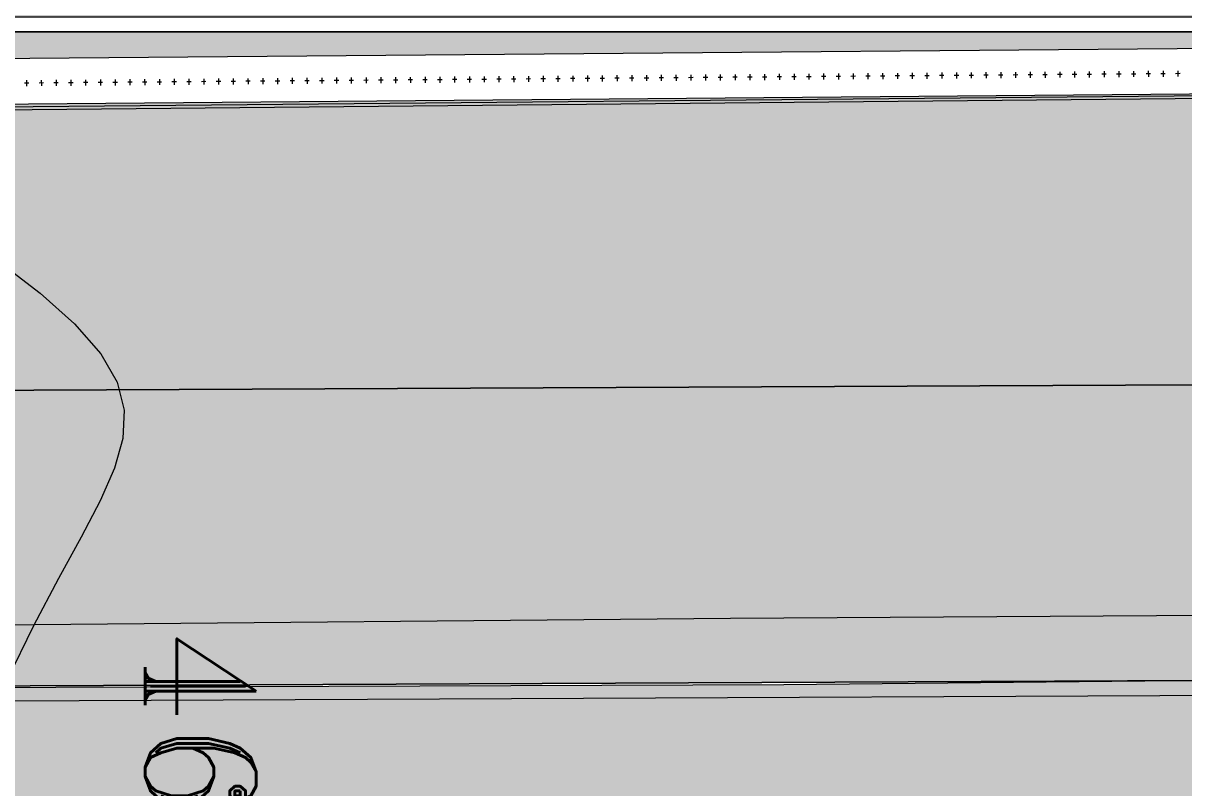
# Model space of a CAD drawing. Header units: millimetres. Extents: x 132836 to 1862386, y -330276 to -143438.
# Drawn here: x 230308 to 238152, y -275894 to -270728 of the extents above; entities that cross this region are included whole.
import ezdxf

# ---------------------------------------------------------------- set-up
doc = ezdxf.new("R2010")
doc.units = ezdxf.units.MM
doc.header["$MEASUREMENT"] = 0
doc.linetypes.add('Wipeout_Contour', pattern=[1000, 0, -1000])
for name, color, linetype in [('Divers - Dessin général', 7, 'Continuous'), ('Nouveau_0', 7, 'Continuous'), ('Nouveau_CN_01_00', 7, 'Continuous'), ('Nouveau_rg', 7, 'Continuous'), ('Nouveau_TopoAlt', 7, 'Continuous'), ('Sols_ Dalles', 7, 'Continuous'), ('Structure - Murs extérieurs', 7, 'Continuous'), ('TopoAlt', 7, 'Continuous')]:
    doc.layers.add(name, color=color, linetype=linetype)
doc.styles.add('STYLE_GENERE_5', font='romant.shx')

msp = doc.modelspace()

# ---------------------------------------------------------------- hatches: boundary and pattern name
at = {"linetype": 'Continuous', "lineweight": 0, "true_color": 0x6f6f6f}
h = msp.add_hatch(color=8, dxfattribs=at)
h.paths.add_polyline_path([(141848.442, -275935.042), (141848.442, -295062.571), (269220.821, -293826.868), (269220.821, -270902.734), (268763.049, -270902.734), (254213.6, -271040.575), (254213.6, -163437.635), (153156.2, -163437.635), (153156.2, -271040.575), (153182.962, -271040.57), (153183.146, -272000.514, -0.40942736), (149183.681, -275935.042)])
h.paths.add_polyline_path([(158435.584, -260639.953), (155145.584, -260639.953), (155145.584, -248364.953), (155145.584, -243089.974), (155145.584, -242189.974), (158435.584, -242189.974)], flags=0)
h.paths.add_polyline_path([(196775.042, -260810.571), (196775.042, -222495.57), (186955.542, -222495.57), (186955.542, -218295.57), (196754.55, -218295.57), (196754.55, -208495.57), (196754.55, -204495.57), (193355.542, -204495.57), (193355.542, -201780.57), (193355.542, -195161.535), (195576.034, -195161.535), (195576.034, -189810.571), (217850.068, -189810.571), (217850.068, -262266.885), (245610.045, -262266.885), (245610.045, -253395.571), (245626.034, -253395.571), (246426.034, -253395.571), (247826.034, -253395.571), (247826.034, -248005.571), (247826.034, -246605.571), (245626.034, -246605.571), (245610.045, -246605.571), (245610.045, -171995.57), (212806.28, -171995.57), (161503.433, -171995.57), (161503.433, -193810.571), (161503.433, -230015.57), (161503.433, -260810.571)], flags=0)
h.paths.add_polyline_path([(162737.042, -269433.913, -0.09031866), (162858.773, -268727.623, -0.20144873), (163912.639, -267592.74, -0.10421145), (164718.006, -267415.055), (165317.979, -267409.371, -0.10404461), (166125.354, -267571.244, -0.23825546), (167284.257, -268953.318, -0.05518862), (167336.836, -269390.334), (167338.931, -269611.438), (167351.046, -270890.267), (167092.583, -271892.761, -0.26794919), (165370.083, -272909.124), (164770.11, -272914.808, -0.19371746), (163379.252, -272370.185, -0.07056876), (163028.663, -271931.262, -0.1316525), (162751.253, -270933.845)], flags=0)
h.paths.add_polyline_path([(173316.986, -273599.031), (173316.986, -273452.052), (173330.488, -267377.824, -0.3805567), (175316.986, -265609.826), (175394.714, -265609.826), (175394.714, -270609.826), (190394.714, -270609.826), (190394.714, -265609.826), (195356.191, -265609.826, -0.41421356), (196856.191, -267109.826), (196856.191, -273660.699, -0.34550161), (195137.285, -275433.432), (175327.752, -275599.002, -0.4157911)], flags=0)
h.paths.add_polyline_path([(205510.093, -271504.083, -0.13447393), (205230.948, -270484.937), (205230.948, -268984.937, -0.41421356), (207230.948, -266984.937), (207830.948, -266984.937, -0.41421356), (209830.948, -268984.937), (209830.948, -270484.937, -0.12882035), (209574.03, -271465.581, -0.27093629), (207830.948, -272484.937), (207230.948, -272484.937, -0.26498)], flags=0)
h.paths.add_polyline_path([(217862.687, -273329.325), (217869.949, -267730.336, -0.09856151), (218100.718, -266943.721), (218117.681, -266951.545, -0.258849), (219955.479, -265605.827), (219953.141, -265587.294), (220637.569, -265587.294), (220637.569, -265687.294), (220637.569, -270687.294), (250537.569, -270687.294), (250537.569, -265687.294), (252208.004, -265687.294), (254186.294, -265687.294), (254186.294, -267687.294), (254186.294, -271062.255, 0.00134576), (254186.323, -271073.021), (254197.209, -273095.233, -0.41421356), (252208.004, -275105.97), (243484.534, -275105.97, -0.00518896), (243431.438, -275116.103), (235447.992, -275196.191), (220071.012, -275253.24, -0.38655333), (217873.089, -273475.385, -0.02518922)], flags=0)
at = {"linetype": 'Continuous', "lineweight": 0, "true_color": 0x90b349}
msp.add_hatch(color=55, dxfattribs=at).paths.add_polyline_path([(250537.569, -270787.354), (220537.569, -270787.354), (220537.569, -273253.269), (250548.615, -273114.341), (250537.729, -271092.129), (250537.664, -271092.129, -0.00134576), (250537.583, -271062.255), (250537.569, -271062.255)])
at = {"layer": 'Sols_ Dalles', "linetype": 'Continuous', "lineweight": 0, "true_color": 0x2e271c}
msp.add_hatch(color=250, dxfattribs=at).paths.add_polyline_path([(217961.309, -273253.269, 0.4157911), (219972.076, -275253.24), (252109.067, -275105.97, 0.41421356), (254098.272, -273095.233), (254087.386, -271073.021, -0.00134576), (254087.357, -271062.255), (254087.357, -267687.294), (254087.357, -265687.294), (250537.569, -265687.294), (250537.569, -270787.292), (250537.729, -271092.129), (250548.615, -273114.341), (220537.569, -273253.269), (220537.569, -270687.294), (220537.569, -265687.294), (219961.309, -265687.294, 0.25884891), (218113.763, -267154.752, 0.09856162), (217961.309, -267920.633)])

# ---------------------------------------------------------------- linework, layer by layer
at = {"color": 9, "linetype": 'Continuous', "lineweight": 5}
msp.add_lwpolyline([(217873.089, -273475.385, 0.38655333), (220071.012, -275253.24), (235447.992, -275196.191), (243431.438, -275116.103, 0.00518896), (243484.534, -275105.97), (252208.004, -275105.97, 0.41421356), (254197.209, -273095.233), (254186.323, -271073.021, -0.00134576), (254186.294, -271062.255), (254186.294, -267687.294), (254186.294, -265687.294), (252208.004, -265687.294), (250537.569, -265687.294), (250537.569, -270687.294), (220637.569, -270687.294), (220637.569, -265687.294), (220637.569, -265587.294), (219953.141, -265587.294), (219955.479, -265605.827, 0.258849), (218117.681, -266951.545), (218100.718, -266943.721, 0.09856151), (217869.949, -267730.336), (217862.687, -273329.325, 0.02518922)], format="xyb", close=True, dxfattribs=at)
at = {"color": 7, "linetype": 'Continuous', "lineweight": 5}
msp.add_lwpolyline([(250537.569, -270787.354), (220537.569, -270787.354), (220537.569, -273253.269), (250548.615, -273114.341), (250537.729, -271092.129), (250537.664, -271092.129, -0.00134576), (250537.583, -271062.255), (250537.569, -271062.255)], format="xyb", close=True, dxfattribs=at)
at = {"color": 253, "linetype": 'Continuous', "lineweight": 5, "true_color": 0x9f9f9f, "flags": 128}
msp.add_lwpolyline([(250548.615, -273114.341), (220537.569, -273253.269)], dxfattribs=at)
at = {"layer": 'Nouveau_CN_01_00', "color": 8, "linetype": 'Continuous', "lineweight": 5, "flags": 128}
msp.add_lwpolyline([(230148.108, -272341.843), (230421.585, -272551.913), (230654.931, -272760.57), (230832.556, -272962.543), (230942.777, -273154.696), (230989.549, -273342.444), (230980.737, -273533.341), (230924.204, -273734.941), (230827.814, -273954.798), (230699.432, -274200.466), (230546.921, -274479.498), (230378.145, -274799.448), (230200.069, -275165.034)], dxfattribs=at)
at = {"layer": 'Nouveau_rg', "color": 8, "linetype": 'Continuous', "lineweight": 5, "flags": 128}
msp.add_lwpolyline([(147567.552, -275358.909), (159741.501, -275704.121), (179134.524, -275550.958), (194861.845, -275038.784), (213710.215, -274947.589), (235087.482, -274747.605), (252251.249, -274647.467), (263883.891, -274697.543)], dxfattribs=at)
at = {"layer": 'Sols_ Dalles', "color": 7, "linetype": 'Continuous', "lineweight": 5, "flags": 128}
msp.add_lwpolyline([(217961.309, -273253.269, 0.4157911), (219972.076, -275253.24), (252109.067, -275105.97, 0.41421356), (254098.272, -273095.233), (254087.386, -271073.021, -0.00134576), (254087.357, -271062.255), (254087.357, -267687.294), (254087.357, -265687.294), (250537.569, -265687.294), (250537.569, -270787.292), (250537.729, -271092.129), (250548.615, -273114.341), (220537.569, -273253.269), (220537.569, -270687.294), (220537.569, -265687.294), (219961.309, -265687.294, 0.25884891), (218113.763, -267154.752, 0.09856162), (217961.309, -267920.633)], format="xyb", close=True, dxfattribs=at)
at = {"layer": 'Sols_ Dalles', "color": 250, "linetype": 'Continuous', "lineweight": 5, "true_color": 0x1f1f1f}
msp.add_lwpolyline([(217961.309, -273253.269, 0.4157911), (219972.076, -275253.24), (252109.067, -275105.97, 0.41421356), (254098.272, -273095.233), (254087.386, -271073.021, -0.00134576), (254087.357, -271062.255), (254087.357, -267687.294), (254087.357, -265687.294), (250537.569, -265687.294), (250537.569, -270787.292), (250537.729, -271092.129), (250548.615, -273114.341), (220537.569, -273253.269), (220537.569, -270687.294), (220537.569, -265687.294), (219961.309, -265687.294, 0.25884891), (218113.763, -267154.752, 0.09856162), (217961.309, -267920.633)], format="xyb", close=True, dxfattribs=at)
at = {"layer": 'Structure - Murs extérieurs', "color": 7, "linetype": 'Continuous', "lineweight": 5}
for points in [[(220537.569, -270787.292), (250537.569, -270787.292)], [(252109.067, -275105.97), (219972.076, -275253.24)], [(219972.573, -275353.239), (252109.564, -275205.969)]]:
    msp.add_lwpolyline(points, dxfattribs=at)
at = {"layer": 'TopoAlt', "color": 190, "linetype": 'Continuous', "lineweight": 5, "true_color": 0x8002ff}
msp.add_lwpolyline([(253886.348, -270769.248), (218046.957, -271071.504)], dxfattribs=at)

# ---------------------------------------------------------------- texts
at = {"layer": 'Nouveau_TopoAlt', "color": 253, "linetype": 'Continuous', "lineweight": 5, "true_color": 0x9f9f9f, "insert": (231881.847, -274822.763), "char_height": 750, "attachment_point": 1, "rotation": 270, "style": 'STYLE_GENERE_5'}
msp.add_mtext('\\A1;{\\pql;\\Fromant.shx;465.265}', dxfattribs=at)

# ---------------------------------------------------------------- next in the draw order: wipeouts: each hides what was drawn before it
at = {"color": 254, "linetype": 'Wipeout_Contour', "lineweight": 0, "ltscale": 1438589.353908819}
msp.add_wipeout([(253886.348, -270769.248), (218046.952, -271070.502), (218048.617, -271379.892), (253886.294, -271069.253)], dxfattribs=at).dxf.layer = 'TopoAlt'

# ---------------------------------------------------------------- next in the draw order: hatches: boundary and pattern name
at = {"linetype": 'Continuous', "lineweight": 0, "true_color": 0xa7a7a7}
msp.add_hatch(color=253, dxfattribs=at).paths.add_polyline_path([(237379.849, -266301.745, 1), (247379.849, -266301.745, 1)])

# ---------------------------------------------------------------- next in the draw order: linework, layer by layer
at = {"color": 7, "linetype": 'Continuous', "lineweight": 5}
for p, q in [((234121.207, -271081.956), (234121.536, -271121.954)), ((234220.963, -271081.136), (234221.292, -271121.135)), ((234320.719, -271080.317), (234321.048, -271120.315)), ((234420.475, -271079.497), (234420.804, -271119.496)), ((234520.231, -271078.678), (234520.56, -271118.676)), ((234619.987, -271077.858), (234620.316, -271117.857)), ((234719.743, -271077.039), (234720.072, -271117.037)), ((234819.499, -271076.219), (234819.828, -271116.218)), ((234919.255, -271075.4), (234919.584, -271115.398)), ((235019.011, -271074.58), (235019.34, -271114.579)), ((235118.767, -271073.761), (235119.096, -271113.759)), ((235218.523, -271072.941), (235218.852, -271112.94)), ((235318.279, -271072.122), (235318.608, -271112.12)), ((235418.035, -271071.302), (235418.364, -271111.301)), ((235517.791, -271070.483), (235518.12, -271110.481)), ((235617.547, -271069.663), (235617.876, -271109.662)), ((235717.303, -271068.844), (235717.632, -271108.842)), ((235817.059, -271068.024), (235817.388, -271108.023)), ((235916.815, -271067.205), (235917.144, -271107.203)), ((236016.571, -271066.385), (236016.9, -271106.384)), ((236116.327, -271065.566), (236116.656, -271105.564)), ((236216.083, -271064.746), (236216.412, -271104.745)), ((236315.839, -271063.927), (236316.168, -271103.925)), ((236415.595, -271063.107), (236415.924, -271103.106)), ((236515.351, -271062.288), (236515.68, -271102.286)), ((236630.271, -271081.344), (236600.272, -271081.591)), ((236615.107, -271061.468), (236615.436, -271101.467)), ((236730.027, -271080.525), (236700.028, -271080.771)), ((236714.863, -271060.649), (236715.192, -271100.647)), ((236829.783, -271079.705), (236799.784, -271079.952)), ((236814.619, -271059.829), (236814.948, -271099.828)), ((236929.539, -271078.886), (236899.54, -271079.132)), ((236914.375, -271059.01), (236914.704, -271099.008)), ((237029.295, -271078.066), (236999.296, -271078.313)), ((237014.131, -271058.19), (237014.46, -271098.189)), ((237129.051, -271077.247), (237099.052, -271077.493)), ((237113.887, -271057.371), (237114.215, -271097.37)), ((237228.807, -271076.427), (237198.808, -271076.674)), ((237213.643, -271056.551), (237213.971, -271096.55)), ((237328.563, -271075.608), (237298.564, -271075.854)), ((237313.399, -271055.732), (237313.727, -271095.731)), ((237428.319, -271074.788), (237398.32, -271075.035)), ((237413.155, -271054.912), (237413.483, -271094.911)), ((237528.075, -271073.969), (237498.076, -271074.215)), ((237512.911, -271054.093), (237513.239, -271094.092)), ((237627.831, -271073.15), (237597.832, -271073.396)), ((237612.667, -271053.273), (237612.995, -271093.272)), ((237727.587, -271072.33), (237697.588, -271072.576)), ((237712.423, -271052.454), (237712.751, -271092.453)), ((237827.343, -271071.511), (237797.344, -271071.757)), ((237812.179, -271051.634), (237812.507, -271091.633)), ((237927.099, -271070.691), (237897.1, -271070.937)), ((237911.935, -271050.815), (237912.263, -271090.814)), ((238026.855, -271069.872), (237996.856, -271070.118)), ((238011.691, -271049.995), (238012.019, -271089.994)), ((238126.611, -271069.052), (238096.612, -271069.298)), ((238111.447, -271049.176), (238111.775, -271089.175)), ((230345.643, -271132.972), (230315.644, -271133.219)), ((230330.48, -271113.096), (230330.808, -271153.095)), ((230445.399, -271132.153), (230415.4, -271132.399)), ((230430.236, -271112.277), (230430.564, -271152.275)), ((230545.155, -271131.333), (230515.156, -271131.58)), ((230529.992, -271111.457), (230530.32, -271151.456)), ((230644.911, -271130.514), (230614.912, -271130.76)), ((230629.748, -271110.638), (230630.076, -271150.636)), ((230744.667, -271129.694), (230714.668, -271129.941)), ((230729.504, -271109.818), (230729.832, -271149.817)), ((230844.423, -271128.875), (230814.424, -271129.121)), ((230829.26, -271108.999), (230829.588, -271148.997)), ((230944.179, -271128.055), (230914.18, -271128.302)), ((230929.016, -271108.179), (230929.344, -271148.178)), ((231043.935, -271127.236), (231013.936, -271127.482)), ((231028.772, -271107.36), (231029.1, -271147.358)), ((231143.691, -271126.416), (231113.692, -271126.663)), ((231128.527, -271106.54), (231128.856, -271146.539)), ((231243.447, -271125.597), (231213.448, -271125.843)), ((231228.283, -271105.721), (231228.612, -271145.719)), ((231343.203, -271124.777), (231313.204, -271125.024)), ((231328.039, -271104.901), (231328.368, -271144.9)), ((231442.959, -271123.958), (231412.96, -271124.204)), ((231427.795, -271104.082), (231428.124, -271144.08)), ((231542.715, -271123.138), (231512.716, -271123.385)), ((231527.551, -271103.262), (231527.88, -271143.261)), ((231642.471, -271122.319), (231612.472, -271122.565)), ((231627.307, -271102.443), (231627.636, -271142.441)), ((231742.227, -271121.499), (231712.228, -271121.746)), ((231727.063, -271101.623), (231727.392, -271141.622)), ((231841.983, -271120.68), (231811.984, -271120.926)), ((231826.819, -271100.804), (231827.148, -271140.802)), ((231941.739, -271119.86), (231911.74, -271120.107)), ((231926.575, -271099.984), (231926.904, -271139.983)), ((232041.495, -271119.041), (232011.496, -271119.287)), ((232026.331, -271099.165), (232026.66, -271139.163)), ((232141.251, -271118.221), (232111.252, -271118.468)), ((232126.087, -271098.345), (232126.416, -271138.344)), ((232241.007, -271117.402), (232211.008, -271117.648)), ((232225.843, -271097.526), (232226.172, -271137.524)), ((232340.763, -271116.582), (232310.764, -271116.829)), ((232325.599, -271096.706), (232325.928, -271136.705)), ((232440.519, -271115.763), (232410.52, -271116.009)), ((232425.355, -271095.887), (232425.684, -271135.886)), ((232540.275, -271114.943), (232510.276, -271115.19)), ((232525.111, -271095.067), (232525.44, -271135.066)), ((232640.031, -271114.124), (232610.032, -271114.37)), ((232624.867, -271094.248), (232625.196, -271134.247)), ((232739.787, -271113.305), (232709.788, -271113.551)), ((232724.623, -271093.428), (232724.952, -271133.427)), ((232839.543, -271112.485), (232809.544, -271112.731)), ((232824.379, -271092.609), (232824.708, -271132.608)), ((232939.299, -271111.666), (232909.3, -271111.912)), ((232924.135, -271091.789), (232924.464, -271131.788)), ((233039.055, -271110.846), (233009.056, -271111.092)), ((233023.891, -271090.97), (233024.22, -271130.969)), ((233138.811, -271110.027), (233108.812, -271110.273)), ((233123.647, -271090.15), (233123.976, -271130.149)), ((233238.567, -271109.207), (233208.568, -271109.453)), ((233223.403, -271089.331), (233223.732, -271129.33)), ((233338.323, -271108.388), (233308.324, -271108.634)), ((233323.159, -271088.511), (233323.488, -271128.51)), ((233438.079, -271107.568), (233408.08, -271107.815)), ((233422.915, -271087.692), (233423.244, -271127.691)), ((233537.835, -271106.749), (233507.836, -271106.995)), ((233522.671, -271086.872), (233523, -271126.871)), ((233637.591, -271105.929), (233607.592, -271106.176)), ((233622.427, -271086.053), (233622.756, -271126.052)), ((233737.347, -271105.11), (233707.348, -271105.356)), ((233722.183, -271085.233), (233722.512, -271125.232)), ((233837.103, -271104.29), (233807.104, -271104.537)), ((233821.939, -271084.414), (233822.268, -271124.413)), ((233936.859, -271103.471), (233906.86, -271103.717)), ((233921.695, -271083.595), (233922.024, -271123.593)), ((234036.615, -271102.651), (234006.616, -271102.898)), ((234021.451, -271082.775), (234021.78, -271122.774)), ((234136.371, -271101.832), (234106.372, -271102.078)), ((234236.127, -271101.012), (234206.128, -271101.259)), ((234335.883, -271100.193), (234305.884, -271100.439)), ((234435.639, -271099.373), (234405.64, -271099.62)), ((234535.395, -271098.554), (234505.396, -271098.8)), ((234635.151, -271097.734), (234605.152, -271097.981)), ((234734.907, -271096.915), (234704.908, -271097.161)), ((234834.663, -271096.095), (234804.664, -271096.342)), ((234934.419, -271095.276), (234904.42, -271095.522)), ((235034.175, -271094.456), (235004.176, -271094.703)), ((235133.931, -271093.637), (235103.932, -271093.883)), ((235233.687, -271092.817), (235203.688, -271093.064)), ((235333.443, -271091.998), (235303.444, -271092.244)), ((235433.199, -271091.178), (235403.2, -271091.425)), ((235532.955, -271090.359), (235502.956, -271090.605)), ((235632.711, -271089.539), (235602.712, -271089.786)), ((235732.467, -271088.72), (235702.468, -271088.966)), ((235832.223, -271087.9), (235802.224, -271088.147)), ((235931.979, -271087.081), (235901.98, -271087.327)), ((236031.735, -271086.261), (236001.736, -271086.508)), ((236131.491, -271085.442), (236101.492, -271085.688)), ((236231.247, -271084.622), (236201.248, -271084.869)), ((236331.003, -271083.803), (236301.004, -271084.049)), ((236430.759, -271082.983), (236400.76, -271083.23)), ((236530.515, -271082.164), (236500.516, -271082.41))]:
    msp.add_line(p, q, dxfattribs=at)
at = {"layer": 'Divers - Dessin général', "color": 8, "linetype": 'Continuous', "lineweight": 5}
msp.add_lwpolyline([(254205.676, -163437.635), (254186.294, -271067.638), (152856.388, -272027.634), (152839.018, -197317.635), (152835.676, -163437.635)], close=True, dxfattribs=at)
at = {"layer": 'Divers - Dessin général', "color": 14, "linetype": 'Continuous', "lineweight": 5, "true_color": 0x990000}
msp.add_lwpolyline([(254205.676, -163437.635), (254186.294, -271067.638), (152856.388, -272027.634), (152839.018, -197317.635), (152835.676, -163437.635)], close=True, dxfattribs=at)
at = {"layer": 'Nouveau_0', "color": 8, "linetype": 'Continuous', "lineweight": 5}
msp.add_line((152835.676, -272063.016), (254199.193, -271079.638), dxfattribs=at)
msp.add_line((152835.676, -272063.016), (254199.193, -271079.638), dxfattribs=at)
at = {"layer": 'Nouveau_0', "color": 8, "linetype": 'Continuous', "lineweight": 5, "flags": 128}
msp.add_lwpolyline([(152835.676, -272063.016), (254199.193, -271079.638), (254199.193, -163437.635), (152835.676, -163437.635), (152835.676, -197326.333)], close=True, dxfattribs=at)
at = {"layer": 'Structure - Murs extérieurs', "color": 7, "linetype": 'Continuous', "lineweight": 5, "flags": 128}
for points in [[(254087.357, -265587.294), (250537.569, -265587.294), (250437.569, -265587.294), (250437.569, -265687.294), (250437.569, -270687.292), (220637.569, -270687.292), (220637.569, -265687.294), (220637.569, -265587.294), (220537.569, -265587.294), (219953.141, -265587.294, 0.25972716), (218021.387, -267116.457, 0.0985618), (217861.309, -267920.633), (217861.309, -273253.269, 0.41578544), (219972.573, -275353.239), (252109.564, -275205.969, 0.41421921)], [(252109.067, -275105.97), (219972.076, -275253.24, -0.4157911), (217961.309, -273253.269), (217961.309, -267920.633, -0.09856162), (218113.763, -267154.752, -0.2588489), (219961.309, -265687.294), (220537.569, -265687.294), (220537.569, -270687.292), (220537.569, -270787.292), (220637.569, -270787.292), (250437.569, -270787.292), (250537.569, -270787.292), (250537.569, -270687.292), (250537.569, -265687.294), (254087.357, -265687.294)]]:
    msp.add_lwpolyline(points, format="xyb", dxfattribs=at)
at = {"layer": 'TopoAlt', "color": 7, "linetype": 'Continuous', "lineweight": 5, "flags": 128}
msp.add_lwpolyline([(253886.348, -270769.248), (218046.952, -271070.502), (218048.617, -271379.892), (253886.294, -271069.253)], close=True, dxfattribs=at)

doc.saveas('drawing.dxf')
